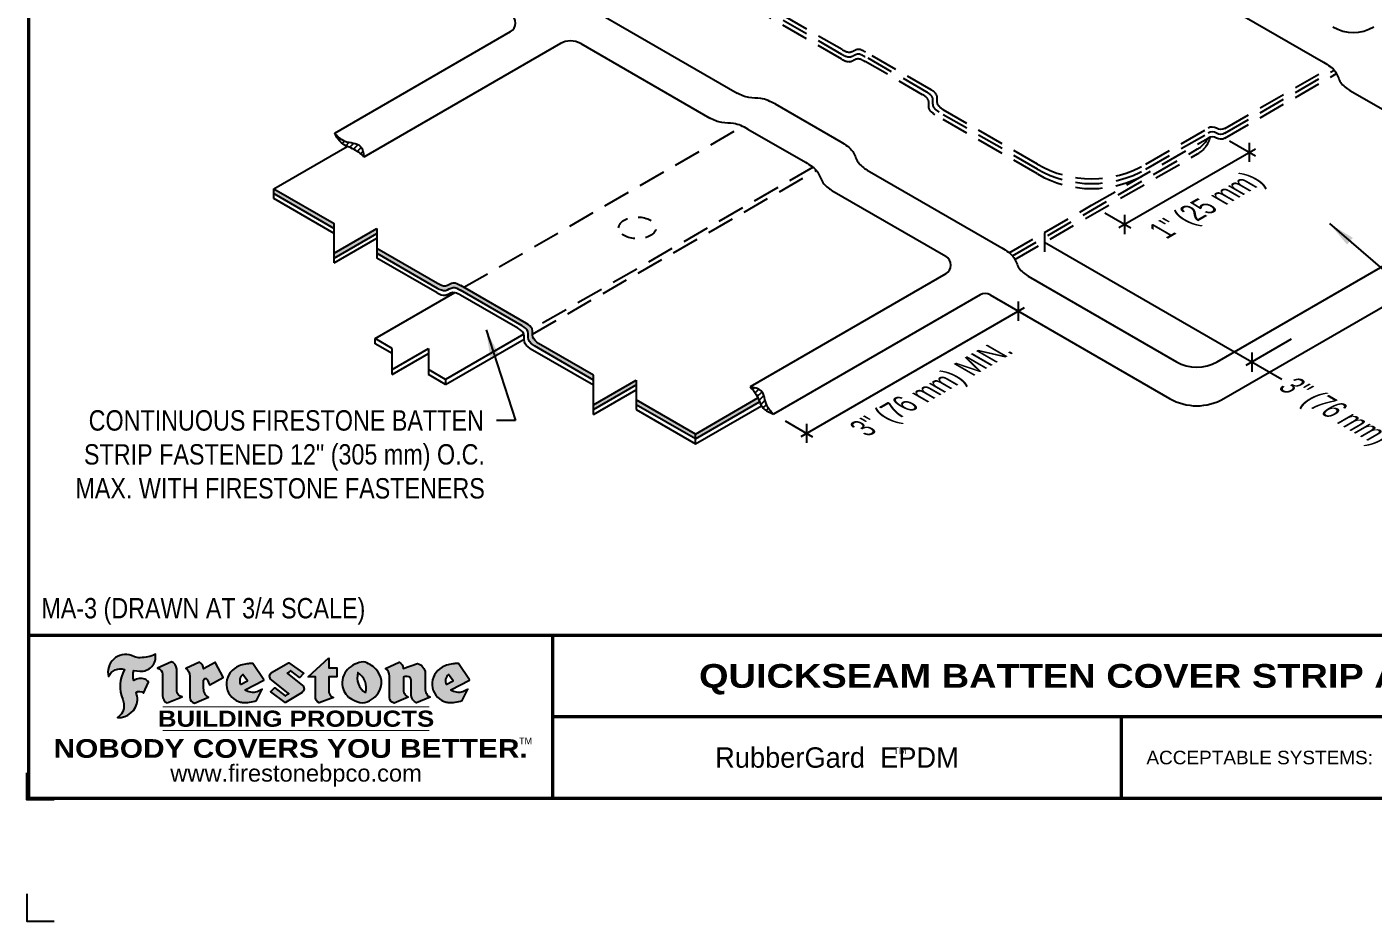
# Model space of a CAD drawing. Header units: inches. Extents: x 277.4 to 297.5, y -229 to -212.2.
# Drawn here: x 277.45 to 289.84, y -228.96 to -220.73 of the extents above; entities that cross this region are included whole.
import ezdxf
from ezdxf.enums import TextEntityAlignment as Align

# ---------------------------------------------------------------- set-up
doc = ezdxf.new("R2010")
doc.units = ezdxf.units.IN
doc.header["$MEASUREMENT"] = 0
doc.linetypes.add('HIDDEN', pattern=[0.375, 0.25, -0.125])
doc.linetypes.add('HIDDEN2', pattern=[0.1875, 0.125, -0.0625])
doc.layers.get('0').update_dxf_attribs({"linetype": 'CONTINUOUS'})
doc.layers.get('DEFPOINTS').update_dxf_attribs({"linetype": 'CONTINUOUS'})
for name, color, linetype in [('FSBP-ACCESSORY-FIRESTONE', 7, 'CONTINUOUS'), ('FSBP-ANNO-NOTE', 7, 'CONTINUOUS'), ('FSBP-MEMBRANE', 7, 'CONTINUOUS'), ('FSBP-SEALANTS', 1, 'CONTINUOUS'), ('FSBP-TTLB', 7, 'CONTINUOUS'), ('FSBP-TTLB-BORDER', 7, 'CONTINUOUS'), ('FSBP-TTLB-TEXT', 7, 'CONTINUOUS')]:
    doc.layers.add(name, color=color, linetype=linetype)
doc.styles.add('FSBP_ARIAL', font='arial.ttf')
doc.styles.add('FSBP_ARIAL_BOLD', font='')
doc.styles.add('FSBP_ARIAL_NAR', font='ARIALN.TTF')
doc.styles.add('FSBP_BANKGOTHIC', font='bgothm.ttf')
doc.styles.get('FSBP_ARIAL_BOLD').set_extended_font_data('Arial Black')
doc.dimstyles.new('FSBP-LEADER', dxfattribs={"dimtxt": 0.1875, "dimasz": 0.25, "dimexe": 0.0625, "dimexo": 0.125, "dimgap": 0.125, "dimtad": 0, "dimtih": 1, "dimtoh": 1, "dimdec": 4, "dimzin": 0, "dimdsep": 46, "dimlunit": 4, "dimtxsty": 'FSBP_ARIAL_NAR', "dimcen": 0.09375, "dimclrd": 256, "dimclre": 256, "dimclrt": 256, "dimadec": 0, "dimazin": 0, "dimtfac": 1, "dimtdec": 4, "dimtofl": 0, "dimtmove": 0, "dimatfit": 3, "dimfxl": 1, "dimtolj": 1, "dimtzin": 0, "dimlwd": -1, "dimlwe": -1, "dimarcsym": 0})
pattern_1 = [(45, (157.859872659642, 33.24865042430918), (-0.02651650429449553, 0.02651650429449553), [])]

# ---------------------------------------------------------------- blocks, each defined once
blk = doc.blocks.new('TTLB-EPDM_1')
at = {"layer": 'FSBP-TTLB-TEXT'}
h = blk.add_hatch(color=1, dxfattribs=at)
edge = h.paths.add_edge_path()
edge.add_arc((1.037309769669573, -0.1982514792917306), 0.1319107607348553, 264.0410451462098, 370.3106169565175)
edge.add_arc((1.027551646585694, 0.1214293576525799), 0.3273056962876235, 270.05058356628535, 295.23459397187514, ccw=False)
edge.add_arc((1.022801957313345, -0.06680179986895154), 0.1391656561713503, 249.3281275763668, 272.0749124149863, ccw=False)
edge.add_line((0.9736743133014443, -0.1970076156048179), (0.9474927838574558, -0.1852745150568325))
edge.add_arc((0.8939498971398288, -0.3394262635682071), 0.1631857907024099, 70.84590087378872, 194.3325259843273)
edge.add_arc((0.8444260109029493, -0.4259936440910768), 0.1179914261095279, 70.96950098067128, 156.9641407594482, ccw=False)
edge.add_arc((1.153141409296894, -0.4684497516079468), 0.3110405457095052, 150.3231137483159, 203.2084295854517)
edge.add_arc((0.7562495500622943, -0.6412608153899899), 0.1218587156617311, 0.8849157075190988, 24.34668939894999, ccw=False)
edge.add_arc((0.7493781665697374, -0.6475258110744375), 0.1289731377238325, -58.36655102076742, 3.6216782311386737, ccw=False)
edge.add_arc((0.8256699029544474, -0.5792158350996106), 0.1783301886510354, 267.2205474105585, 354.1381621173521)
edge.add_arc((0.7903121048625305, -0.6011409294291745), 0.212787892960859, 0.9996158580669322, 21.00503380861244)
edge.add_arc((1.01880712263941, -0.5666691048185161), 0.05136395668415847, 40.82117713173261, 125.52727787225791, ccw=False)
edge.add_line((1.057676976260041, -0.5330924682126437), (1.102776947655911, -0.4308018311949837))
edge.add_arc((1.040858222524664, -0.4699705673995949), 0.07326744446031509, 32.31675181867256, 66.31481236598174)
edge.add_arc((1.032262518825329, -0.5063316993097662), 0.1102246948011782, 69.8179132332389, 125.254734720681)
edge.add_arc((1.127708877207287, -0.368959353531244), 0.1659710644737306, 164.1569669952081, 196.5811013160487, ccw=False)
edge.add_line((0.9680425188342383, -0.3236487780942383), (1.023615334387159, -0.3294494641845773))
h = blk.add_hatch(color=1, dxfattribs=at)
edge = h.paths.add_edge_path()
edge.add_line((1.275239419159561, -0.6223407783464694), (1.415345367376062, -0.5660418822574371))
edge.add_arc((1.421019305783958, -0.5090099247487757), 0.05731350411836949, 181.9717871001989, 264.31851000495806, ccw=False)
edge.add_line((1.363739737527226, -0.5109819325197265), (1.363412352251203, -0.3102363679013962))
edge.add_arc((1.294263659668751, -0.3103491388303989), 0.06914878453844908, 0.0934405599591014, 72.42834396969012)
edge.add_line((1.315139561173908, -0.2444268274366692), (1.186839444240604, -0.3024209471341379))
edge.add_arc((1.175246268095289, -0.3585110609420917), 0.05727567197445628, -0.017399788185912257, 78.322067691347, ccw=False)
edge.add_line((1.232521937428658, -0.3585284546236807), (1.232574268422297, -0.555126496687123))
edge.add_arc((1.305699496415486, -0.5558575689677219), 0.07312888236350451, 179.4272023230205, 245.3845503102953)
h = blk.add_hatch(color=1, dxfattribs=at)
edge = h.paths.add_edge_path()
edge.add_line((2.763460561272041, -0.2072496393923444), (2.763460561272041, -0.2969520779963801))
edge.add_arc((2.765767478062699, -0.2969520779963943), 0.00230691679065842, 179.9999999996471, 269.9999999996471)
edge.add_line((2.765767478062685, -0.2992589947870528), (2.835417693520355, -0.2992589947870528))
edge.add_arc((2.835417693520355, -0.3015659115777538), 0.002306916790701052, 0, 90, ccw=False)
edge.add_line((2.837724610311056, -0.3015659115777538), (2.837724610311056, -0.3790761307453892))
edge.add_arc((2.83541769352037, -0.3790761307453749), 0.002306916790686842, 269.99999999964706, 359.99999999964706, ccw=False)
edge.add_line((2.835417693520355, -0.3813830475360618), (2.765767478062685, -0.3813830475360618))
edge.add_arc((2.765767478062699, -0.3836899643267202), 0.00230691679065842, 90.00000000035294, 180.0000000003529)
edge.add_line((2.763460561272041, -0.3836899643267344), (2.763460561272041, -0.5033995910642801))
edge.add_arc((2.836735953378943, -0.5071368822038516), 0.07337063740681413, 177.0802527808789, 245.3249543133826)
edge.add_line((2.806105814540615, -0.5738080530967267), (2.674529557384915, -0.6226036013049594))
edge.add_arc((2.708610405062069, -0.564298408791804), 0.06753517344606039, 177.0345319916277, 239.6926428024901, ccw=False)
edge.add_line((2.641165668230087, -0.560804539009709), (2.641165668230087, -0.3836899643267344))
edge.add_arc((2.638858751439429, -0.3836899643267202), 0.00230691679065842, 359.9999999996471, 449.999999999647)
edge.add_line((2.638858751439443, -0.3813830475360618), (2.572857950769389, -0.3813830475360618))
edge.add_line((2.572857950769389, -0.3813830475360618), (2.763460561272041, -0.2072496393923444))
h = blk.add_hatch(color=1, dxfattribs=at)
edge = h.paths.add_edge_path(flags=16)
edge.add_arc((2.940363509127394, -0.4847985213681437), 0.1684614578629418, 344.5558804047865, 417.0140046669545)
edge.add_arc((3.194458079644619, -0.3883534532477785), 0.1684614578629414, 164.5558804047864, 237.0140046669546)
edge = h.paths.add_edge_path()
edge.add_arc((3.069375116502199, -0.4399344555144872), 0.1828726885096673, 136.0914512150047, 191.213418978326)
edge.add_arc((3.064939550433406, -0.4318234379590333), 0.1803148804748503, 194.0167254156723, 240.6663730831859)
edge.add_arc((3.098047041778981, -0.3845058757092554), 0.2378525180183701, 239.2975390661776, 264.2889872773176)
edge.add_arc((3.04884478212623, -0.4190232383793012), 0.203760689247156, 277.1986764832036, 326.503572961274)
edge.add_arc((3.077739326803546, -0.4341046616465112), 0.171374865791709, 325.3768876809902, 406.3828327799087)
edge.add_arc((3.011839488065919, -0.4896144380417797), 0.2571945645850002, 44.28462553519766, 73.82901434867304)
edge.add_arc((3.117152499586992, -0.4983433120546693), 0.2579560664039132, 97.50292863483666, 134.1039137579027)
h = blk.add_hatch(color=1, dxfattribs=at)
edge = h.paths.add_edge_path()
edge.add_line((1.792026821926584, -0.3839679064720229), (1.722158956877934, -0.2518542302253621))
edge.add_arc((1.720119655279638, -0.2529327078887852), 0.002306916790721817, 27.87197133405656, 117.3766794470751)
edge.add_line((1.719058846382097, -0.250884159729182), (1.610638460368705, -0.3070279753467702))
edge.add_arc((1.547088841662962, -0.3061026658494403), 0.06355635479880145, 359.165808011073, 425.8793658831422)
edge.add_line((1.573061729235633, -0.2480956029480268), (1.446879247402876, -0.3051325108639702))
edge.add_arc((1.407812067100189, -0.370357133046621), 0.07602957263902092, -3.441403975725109, 59.07992244284969, ccw=False)
edge.add_line((1.483704536400296, -0.3749210150788969), (1.483704536400296, -0.5723838140635706))
edge.add_arc((1.54053746518044, -0.568254406115083), 0.05698275005415228, 184.1557352478595, 255.3066498366543)
edge.add_line((1.526084036778343, -0.6233736605654059), (1.657291340682093, -0.570650514527486))
edge.add_arc((1.688298576827198, -0.5021390388423987), 0.0752015358480571, 207.5160880841914, 245.649226723163, ccw=False)
edge.add_arc((1.721050197024907, -0.4914488168456328), 0.1093332836229113, 179.4823365255141, 204.5537900001094, ccw=False)
edge.add_line((1.611721375809452, -0.4904610114968335), (1.611721375809452, -0.4126404716788983))
edge.add_arc((1.628589765097195, -0.414159299036043), 0.01693662875851176, 28.356188110622725, 174.8549701683585, ccw=False)
edge.add_arc((1.627340435522395, -0.4197189881350504), 0.02111886817708033, 22.216893572439517, 40.10213956426492, ccw=False)
edge.add_line((1.646891420738257, -0.4117336534413738), (1.666638796144639, -0.4549750258192233))
edge.add_arc((1.668737246926742, -0.4540167099035481), 0.002306916790685496, 204.545128184284, 299.6323508190091)
edge.add_line((1.669877862091766, -0.4560219186518992), (1.791128135493295, -0.3870515928837648))
edge.add_line((1.791128135493295, -0.3870515928837648), (1.792026821926584, -0.3839679064720229))
h = blk.add_hatch(color=1, dxfattribs=at)
h.paths.add_polyline_path([(2.063388732080512, -0.2583237030618903, 0.02524281661523788), (2.025024361750752, -0.2610532129309178, 0.1213611957758757), (1.901773912052249, -0.3008158885520373, 0.6151668103976068), (1.93274136141747, -0.6099060679591872, 0.05306812109568645), (1.967936229862175, -0.617865745600497, 0.1150932231766138), (2.099126721549737, -0.5994933789882708), (2.151195569562105, -0.4944891916583316, -0.08755405562188731), (2.104230609512001, -0.5187113292177372, -0.265591761123442), (1.992692314386659, -0.5010701623316862), (2.165347897647223, -0.4141184325909109, 0.4518949533370738), (2.166222728871162, -0.4107679608846269)])
h.paths.add_polyline_path([(2.014217313945437, -0.4188965037300676), (1.951113654018855, -0.4515330109460507, -0.3720533890450154), (1.973177450672722, -0.3607130665457561)], flags=16)
h = blk.add_hatch(color=1, dxfattribs=at)
edge = h.paths.add_edge_path()
edge.add_arc((2.260407392426802, -0.3775796671688782), 0.04152450223225729, 123.20805433950699, 232.2027298779723, ccw=False)
edge.add_line((2.237665217914071, -0.3428366421988329), (2.393535971665983, -0.2540943745380986))
edge.add_arc((2.394677353533142, -0.2560991469722482), 0.002306916790741334, 55.64644466176611, 119.65426054492559, ccw=False)
edge.add_line((2.395979141996861, -0.2541946229174954), (2.531809646140459, -0.3470380726374032))
edge.add_arc((2.530468902927946, -0.3489153772789875), 0.002306916790700397, -42.731101238422525, 54.4661353739603, ccw=False)
edge.add_line((2.532163440279987, -0.3504807552658491), (2.498457913851155, -0.3869673252714421))
edge.add_arc((2.496763376499139, -0.3854019472845934), 0.002306916790672934, 233.7527076894875, 317.26889876138785, ccw=False)
edge.add_line((2.495399362263356, -0.38726241234572), (2.413849913492982, -0.3274738082119626))
edge.add_arc((2.412485899257181, -0.3293342732731342), 0.002306916790720064, 53.75270768979358, 124.4135619297835)
edge.add_line((2.41118211687575, -0.3274311136421062), (2.382933981293377, -0.346782838468144))
edge.add_arc((2.38423776367478, -0.3486859980991606), 0.002306916790694898, 124.4135619293799, 231.8459020253626)
edge.add_line((2.382812599816248, -0.3505000469010184), (2.519899969301207, -0.4581994452042721))
edge.add_arc((2.494247019847682, -0.4908523236374461), 0.04152450223225742, -55.21225898295222, 51.84590202520428, ccw=False)
edge.add_line((2.517938320565804, -0.5249552055672808), (2.364434947484597, -0.6179520922513717))
edge.add_arc((2.36323960192349, -0.6159790200102006), 0.002306916790726996, 233.2955624372927, 301.20872157023314, ccw=False)
edge.add_line((2.361860787187538, -0.6178285429225383), (2.231266621301074, -0.5204709167214361))
edge.add_arc((2.232647938930649, -0.5186232623475259), 0.002306916790697672, 135.5134179846393, 233.21798691998708, ccw=False)
edge.add_line((2.231002150870836, -0.5170067083764565), (2.262839375599356, -0.4845937328397696))
edge.add_arc((2.264485163659225, -0.4862102868108537), 0.002306916790748497, 53.0352839999411, 135.513417985369, ccw=False)
edge.add_line((2.265872365996302, -0.4843670465239001), (2.361834678328762, -0.5565872257804898))
edge.add_arc((2.363221880665761, -0.5547439854936304), 0.002306916790627066, 233.0352840000685, 302.2362632414394)
edge.add_line((2.36445241715569, -0.5566953042850713), (2.39428499383348, -0.5378823484768844))
edge.add_arc((2.393054457343549, -0.5359310296853765), 0.002306916790685166, 302.2362632406177, 412.2027298768422)
edge.add_line((2.394468296066179, -0.5341081404551886), (2.234958295420142, -0.4103916733127022))
h = blk.add_hatch(color=1, dxfattribs=at)
edge = h.paths.add_edge_path()
edge.add_line((3.322690228557462, -0.5721896537377091), (3.322690228557462, -0.3749210150788969))
edge.add_arc((3.246797759257384, -0.3703571330465745), 0.076029572638996, 356.5585960242387, 419.0799224428129)
edge.add_line((3.285864939560099, -0.3051325108639702), (3.412047421392799, -0.2480956029480268))
edge.add_arc((3.386074533820159, -0.3061026658494941), 0.06355635479883807, 0.3962622833877276, 65.87936588318718, ccw=False)
edge.add_line((3.449629368605429, -0.3056631084210863), (3.580526418688805, -0.2593848434574539))
edge.add_arc((3.555744121700958, -0.3530904070730321), 0.09692726601172152, 2.366977007666776, 75.18615851992018, ccw=False)
edge.add_line((3.652588689330287, -0.3490873311063041), (3.652588689330287, -0.4883770011386872))
edge.add_arc((3.761877549389556, -0.4914934052703811), 0.1093332836229047, 178.3666365323574, 204.5537900000422)
edge.add_arc((3.729125929191727, -0.5021836272670953), 0.07520153584796169, 207.5160880841711, 245.2240541443093)
edge.add_line((3.697611150971852, -0.5704631245385627), (3.572585913552643, -0.6207021253773775))
edge.add_arc((3.59534718600759, -0.5526356419907701), 0.07177131519198746, 180.3328587115751, 251.51018566665869, ccw=False)
edge.add_line((3.523577081955409, -0.5530525936986663), (3.523577081955409, -0.4153032515383615))
edge.add_arc((3.486319529276879, -0.4148773504126441), 0.0372599868942854, 359.3450650296066, 449.0500281941028)
edge.add_arc((3.482769874121713, -0.4419622099033496), 0.06447454900600783, 86.29402372314017, 119.8211331593848)
edge.add_line((3.450707067966732, -0.3860252459975726), (3.450707067966732, -0.4904610114968335))
edge.add_arc((3.560035889182251, -0.491448816845647), 0.1093332836229751, 179.4823365255069, 204.5537900001023)
edge.add_arc((3.527284268984408, -0.5021390388424952), 0.07520153584796385, 207.5160880841699, 245.6492267231416)
edge.add_line((3.496277032839316, -0.570650514527486), (3.365069728935509, -0.6233736605654059))
edge.add_arc((3.37950248606194, -0.5682868177318081), 0.05694615642555727, 183.9298782390169, 255.318496325343, ccw=False)
h = blk.add_hatch(color=1, dxfattribs=at)
h.paths.add_polyline_path([(3.957695472291277, -0.2583237030618903, 0.02524281661523822), (3.919331101961575, -0.2610532129309178, 0.1085638477195505), (3.807890832595604, -0.2939221658134414, 0.6425897848490651), (3.827048101628293, -0.6099060679591872, 0.05306812109569052), (3.862242970072884, -0.617865745600497, 0.1150932231766133), (3.993433461760503, -0.5994933789882708), (4.045502309772871, -0.4944891916583316, -0.08755405562189084), (3.998537349722767, -0.5187113292177372, -0.2655917611234366), (3.886999054597368, -0.5010701623316862), (4.059654637857989, -0.4141184325909109, 0.4518949533370731), (4.060529469081928, -0.4107679608846269)])
h.paths.add_polyline_path([(3.90852405415626, -0.4188965037300676), (3.845420394229677, -0.4515330109460507, -0.3720533890450147), (3.867484190883488, -0.3607130665457561)], flags=16)
at = {"layer": 'DEFPOINTS', "color": 1}
blk.add_lwpolyline([(0.234375, -1.515625), (-0.015625, -1.515625), (-0.015625, -1.265625)], dxfattribs=at)
at = {"layer": 'DEFPOINTS', "linetype": 'Continuous', "ltscale": 1.75}
blk.add_lwpolyline([(-0.015625, -2.380833333333342), (-0.015625, -2.630833333333342), (0.234375, -2.630833333333342)], dxfattribs=at)
at = {"layer": 'FSBP-TTLB', "const_width": 0.03125}
for points in [[(0, 0), (0, -1.5), (20, -1.5), (20, 0), (0, 0)], [(4.825208527206769, 0), (4.825208527206769, -0.75)], [(4.825208527206769, -0.75), (15.84028770518938, -0.75)], [(4.825208527206769, -0.75), (4.825208527206769, -1.5)]]:
    blk.add_lwpolyline(points, dxfattribs=at)
at = {"layer": 'FSBP-TTLB-BORDER', "const_width": 0.03125}
blk.add_lwpolyline([(20, 0), (20, 13), (0, 13), (0, 0)], dxfattribs=at)
at = {"layer": 'FSBP-TTLB-TEXT', "color": 1}
blk.add_line((0.7358432058323388, -0.379822754145593), (0.7358432058323388, -0.379822754145593), dxfattribs=at)
for points in [[(1.023615323725323, -0.3294494630716969, 0.5000510906601082), (1.167090420776901, -0.1746414942047778, -0.1103304102359608), (1.027840608309816, -0.2058762110801382, -0.09957876667165425), (0.9736743133014443, -0.1970076156048179), (0.9474927838574558, -0.1852745150568325, 0.5978159689075124), (0.7358432058323388, -0.379822754145593, -0.3938834584182213), (0.8828996422548698, -0.3144510229727047, 0.2349406564350952), (0.86727108227484, -0.5910237178633082, -0.1027304183841549), (0.8780937320133262, -0.6393788197974146, -0.2772692352614086), (0.8170223912655956, -0.7573362346216896, 0.3985429150902959), (1.003067614090241, -0.5974286950643517, 0.0875124847930418), (0.9889600163401155, -0.5248671157293501, -0.3874031597924062), (1.057676976260041, -0.5330924682126437), (1.102776947655911, -0.4308018311949837, 0.1494423498871741), (1.07029056398062, -0.4028746979725923, 0.2467195073738216), (0.9686394281704906, -0.4163228904100862, -0.1424285161541127), (0.9680425188342383, -0.3236487780942383), (1.023615334387159, -0.3294494641845773)], [(2.763460561272041, -0.2072496393923444), (2.763460561272041, -0.2969520779963801, 0.4142135623730958), (2.765767478062685, -0.2992589947870528), (2.835417693520355, -0.2992589947870528, -0.414213562373095), (2.837724610311056, -0.3015659115777538), (2.837724610311056, -0.3790761307453892, -0.4142135623730938), (2.835417693520355, -0.3813830475360618), (2.765767478062685, -0.3813830475360618, 0.4142135623730958), (2.763460561272041, -0.3836899643267344), (2.763460561272041, -0.5033995910642801, 0.3068985753588853), (2.806105814540615, -0.5738080530967267), (2.674529557384915, -0.6226036013049594, -0.2804194150632976), (2.641165668230087, -0.560804539009709), (2.641165668230087, -0.3836899643267344, 0.414213562373095), (2.638858751439443, -0.3813830475360618), (2.572857950769389, -0.3813830475360618), (2.763460561272041, -0.2072496393923444)], [(2.166222728871162, -0.4107679608846269), (2.063388732080512, -0.2583237030618903, 0.02524281661523788), (2.025024361750752, -0.2610532129309178, 0.1085638477195265), (1.913584092384895, -0.2939221658134414, 0.6425897848491228), (1.93274136141747, -0.6099060679591872, 0.05306812109568648), (1.967936229862175, -0.617865745600497, 0.1150932231766137), (2.099126721549737, -0.5994933789882708), (2.151195569562105, -0.4944891916583316, -0.0875540556218873), (2.104230609512001, -0.5187113292177372, -0.2655917611234418), (1.992692314386659, -0.5010701623316862), (2.165347897647223, -0.4141184325909109)], [(4.060529469081928, -0.4107679608846269), (3.957695472291277, -0.2583237030618903, 0.02524281661523788), (3.919331101961575, -0.2610532129309178, 0.1085638477195265), (3.807890832595604, -0.2939221658134414, 0.6425897848491228), (3.827048101628293, -0.6099060679591872, 0.05306812109568648), (3.862242970072884, -0.617865745600497, 0.1150932231766137), (3.993433461760503, -0.5994933789882708), (4.045502309772871, -0.4944891916583316, -0.0875540556218873), (3.998537349722767, -0.5187113292177372, -0.2655917611234418), (3.886999054597368, -0.5010701623316862), (4.059654637857989, -0.4141184325909109)], [(4.059654637857989, -0.4141184325909109, 0.4518949533370731), (4.060529469081928, -0.4107679608846269, 0.4518949533370731)]]:
    blk.add_lwpolyline(points, format="xyb", dxfattribs=at)
for points in [[(1.275239419159561, -0.6223407783464694), (1.415345367376062, -0.5660418822574371, -0.3756100036733062), (1.363739737527226, -0.5109819325197265), (1.363412352251203, -0.3102363679013962, 0.3265360292958048), (1.315139561173908, -0.2444268274366692), (1.186839444240604, -0.3024209471341379, -0.3557863980845349), (1.232521937428658, -0.3585284546236807), (1.232574268422297, -0.555126496687123, 0.2960110723418457)], [(2.937624918725987, -0.3131105398334029, 0.2452625673097023), (2.889993533867141, -0.4754966266250307, 0.2064059665179019), (2.976604338974084, -0.5890186876871866, 0.1094800500670344), (3.074378098474654, -0.6211778035979165, 0.2185147641853038), (3.218764944843201, -0.5314757029352819, 0.3689489483072479), (3.195959963110113, -0.3100352223135445, 0.1296305888694145), (3.0834694040758, -0.242595816912754, 0.1610736375384317)], [(1.792026821926584, -0.3839679064720229), (1.722158956877934, -0.2518542302253621, 0.4116839150163434), (1.719058846382097, -0.250884159729182), (1.610638460368705, -0.3070279753467702, 0.2996033003794034), (1.573061729235633, -0.2480956029480268), (1.446879247402876, -0.3051325108639702, -0.2797757560995365), (1.483704536400296, -0.3749210150788969), (1.483704536400296, -0.5723838140635706, 0.320828638474519), (1.526084036778343, -0.6233736605654059), (1.657291340682093, -0.570650514527486, -0.1679398621276611), (1.621603752698661, -0.5368819723450571, -0.1098333365370753), (1.611721375809452, -0.4904610114968335), (1.611721375809452, -0.4126404716788983, -0.743334502655012), (1.64349420176768, -0.4061152228778298, -0.07819791644735608), (1.646891420738257, -0.4117336534413738), (1.666638796144639, -0.4549750258192233, 0.4404648714563479), (1.669877862091766, -0.4560219186518992), (1.791128135493295, -0.3870515928837648)], [(1.951113654018855, -0.4515330109460507), (2.014217313945437, -0.4188965037300676), (1.973177450672722, -0.3607130665457561, 0.3720533890450154)], [(2.234958295420142, -0.4103916733127022, -0.5150044486718882), (2.237665217914071, -0.3428366421988329), (2.393535971665983, -0.2540943745380986, -0.2867822934100265), (2.395979141996861, -0.2541946229174954), (2.531809646140459, -0.3470380726374032, -0.4515027974650387), (2.532163440279987, -0.3504807552658491), (2.498457913851155, -0.3869673252714421, -0.3814439164929681), (2.495399362263356, -0.38726241234572), (2.413849913492982, -0.3274738082119626, 0.3184718635035665), (2.41118211687575, -0.3274311136421062), (2.382933981293377, -0.346782838468144, 0.5064094529656681), (2.382812599816248, -0.3505000469010184), (2.519899969301207, -0.4581994452042721, -0.5043597839115849), (2.517938320565804, -0.5249552055672808), (2.364434947484597, -0.6179520922513717, -0.3053163970316367), (2.361860787187538, -0.6178285429225383), (2.231266621301074, -0.5204709167214361, -0.4541703869768119), (2.231002150870836, -0.5170067083764565), (2.262839375599356, -0.4845937328397696, -0.3762644290664977), (2.265872365996302, -0.4843670465239001), (2.361834678328762, -0.5565872257804898, 0.3114700032088108), (2.36445241715569, -0.5566953042850713), (2.39428499383348, -0.5378823484768844, 0.520381097387146), (2.394468296066179, -0.5341081404551886)], [(3.10274193015772, -0.5296595419651595, 0.3271311138286319), (3.032079658614293, -0.3434924326507627, 0.3271311138286322)], [(3.322690228557462, -0.5721896537377091), (3.322690228557462, -0.3749210150788969, 0.2797757560995341), (3.285864939560099, -0.3051325108639702), (3.412047421392799, -0.2480956029480268, -0.2937618496109166), (3.449629368605429, -0.3056631084210863), (3.580526418688805, -0.2593848434574539, -0.3288760160581939), (3.652588689330287, -0.3490873311063041), (3.652588689330287, -0.4883770011386872, 0.114762897203527), (3.662431105063263, -0.536926560769686, 0.166032965990522), (3.697611150971852, -0.5704631245385627), (3.572585913552643, -0.6207021253773775, -0.3209557512194564), (3.523577081955409, -0.5530525936986663), (3.523577081955409, -0.4153032515383615, 0.4127061514896111), (3.48693727661589, -0.3776224848030694, 0.1473421876160361), (3.450707067966732, -0.3860252459975726), (3.450707067966732, -0.4904610114968335, 0.1098333365370753), (3.460589444855941, -0.5368819723450855, 0.1679398621276611), (3.496277032839316, -0.570650514527486), (3.365069728935509, -0.6233736605654059, -0.3219729545308964), (3.322690228557462, -0.5721896537377091, 29.1476284739)], [(3.845420394229677, -0.4515330109460507), (3.90852405415626, -0.4188965037300676), (3.867484190883488, -0.3607130665457561, 0.3720533890450154)]]:
    blk.add_lwpolyline(points, format="xyb", close=True, dxfattribs=at)
at = {"layer": 'FSBP-TTLB-TEXT'}
for points, const_width in [([(1.233926579809207, -0.6584455781731435), (3.691229482685259, -0.6584455781731577)], 0.0078125), ([(10.06152282927678, -0.75), (10.06152282927678, -1.5)], 0.03125), ([(1.233926579809207, -0.8761560960495984), (3.691229482685259, -0.8761560960495842)], 0.0078125)]:
    blk.add_lwpolyline(points, dxfattribs=dict(at, const_width=const_width))
at = {"layer": 'FSBP-TTLB-TEXT', "color": 1}
for centre, start, end in [((1.789987520328282, -0.3850463841354355), 299.6323508193319, 27.87197133380463), ((2.164310260790558, -0.412058050385383), 296.7304547840455, 34.00233684987403)]:
    blk.add_arc(centre, 0.00230691679068068, start, end, dxfattribs=at)
at = {"layer": 'FSBP-TTLB-TEXT', "lineweight": 18, "style": 'FSBP_ARIAL_BOLD'}
blk.add_text('BUILDING PRODUCTS', height=0.1484375, dxfattribs=at).set_placement((2.462578031247233, -0.7673008371113639), align=Align.MIDDLE_CENTER)
at = {"layer": 'FSBP-TTLB-TEXT', "color": 1}
for s, height, style, p in [('NOBODY COVERS YOU BETTER.', 0.171875, 'FSBP_ARIAL_BOLD', (2.412604263603384, -1.041650450587369)), ('TM', 0.0625, 'FSBP_BANKGOTHIC', (4.576671173373001, -0.9725745042934193))]:
    blk.add_text(s, height=height, dxfattribs=dict(at, style=style)).set_placement(p, align=Align.MIDDLE_CENTER)
at = {"layer": 'FSBP-TTLB-TEXT'}
for s, height, style, p in [('RubberGard  EPDM', 0.1875, 'FSBP_BANKGOTHIC', (7.443365678241776, -1.125)), ('TM', 0.0625, 'FSBP_BANKGOTHIC', (8.023397742165457, -1.062518816683806)), ('www.firestonebpco.com', 0.15625, 'FSBP_ARIAL', (2.462578031247233, -1.268657306740124))]:
    blk.add_text(s, height=height, dxfattribs=dict(at, style=style)).set_placement(p, align=Align.MIDDLE_CENTER)
at = {"layer": 'FSBP-TTLB-TEXT', "style": 'FSBP_ARIAL'}
blk.add_text('ACCEPTABLE SYSTEMS:', height=0.125, dxfattribs=at).set_placement((10.29281281591562, -1.125), align=Align.MIDDLE_LEFT)
at = {"layer": 'FSBP-TTLB-TEXT'}
for tag, height, style, p in [('MAXIMUM_WARRANTY', 0.1875, 'FSBP_ARIAL_BOLD', (18.03987100774941, 0.2240244307510579)), ('ACCPT_SYSTEMS', 0.21875, 'FSBP_ARIAL', (12.49438170418193, -1.125))]:
    blk.add_attdef(tag, text='', height=height, dxfattribs=dict(at, style=style)).set_placement(p, align=Align.MIDDLE_LEFT)
for tag, height, style, p in [('DETAIL_DESCP_LINE_1', 0.21875, 'FSBP_ARIAL_BOLD', (10.33118450231211, -0.3736318192489421)), ('ISSUE_REV_DATE', 0.21875, 'FSBP_ARIAL', (16.84069633627263, -0.7282559425942452)), ('DETAIL_NUMBER', 0.4375, 'FSBP_ARIAL', (18.91941590748775, -0.8931630692489421))]:
    blk.add_attdef(tag, text='', height=height, dxfattribs=dict(at, style=style)).set_placement(p, align=Align.MIDDLE_CENTER)

msp = doc.modelspace()

# ---------------------------------------------------------------- hatches: boundary and pattern name
at = {"layer": 'FSBP-MEMBRANE'}
h = msp.add_hatch(color=256, dxfattribs=at)
h.paths.add_polyline_path([(279.7201738070999, -222.2204219785187), (279.7201738070999, -222.2654219785187), (280.2757367435937, -222.5861763894552), (280.2757367435937, -222.5411763894552)])
h.paths.add_polyline_path([(280.669594404151, -222.6311763894551), (280.669594404151, -222.5861763894552), (280.2757367435936, -222.8135702158004), (280.2757367435936, -222.8585702158005)])
edge = h.paths.add_edge_path()
edge.add_line((280.6695944041511, -222.7685702158004), (280.6695944041511, -222.8135702158005))
edge.add_line((280.669594404151, -222.8135702158005), (281.225157340584, -223.1343246267021))
edge.add_spline(control_points=[(281.2251573405891, -223.1343246267045), (281.2506296176011, -223.1477564984717), (281.3002460500691, -223.173919905777), (281.3702307322187, -223.1129739763763), (281.4167765501383, -223.1412301459379), (281.439785687081, -223.1551981049078)], knot_values=[0, 0, 0, 0, 0.1054808304216031, 0.2054619026329255, 0.3032020293929157, 0.3032020293929157, 0.3032020293929157, 0.3032020293929157], degree=3, periodic=0)
edge.add_line((281.4397856870802, -223.1551981049075), (282.0077577733038, -223.4831169417806))
edge.add_spline(control_points=[(282.0077577733055, -223.4831169417816), (282.0303238927042, -223.4977898595527), (282.0759735182117, -223.5274721097222), (282.0514169591592, -223.6169664528596), (282.0965128931147, -223.6503231762202), (282.1196644190243, -223.6674479805519)], knot_values=[0, 0, 0, 0, 0.09774012675999783, 0.1977211989712891, 0.30320202939286, 0.30320202939286, 0.30320202939286, 0.30320202939286], degree=3, periodic=0)
edge.add_line((282.1196644190244, -223.6674479805519), (282.664325027016, -223.9819079291929))
edge.add_line((282.664325027016, -223.9819079291929), (282.664325027016, -223.9369079291928))
edge.add_line((282.664325027016, -223.9369079291928), (282.1586355621944, -223.6449479805519))
edge.add_spline(control_points=[(282.1586355621946, -223.6449479805518), (282.1354840362849, -223.6278231762201), (282.1045072405676, -223.6049101480442), (282.1026604018875, -223.5691213310304), (282.1026749503248, -223.5598843021834)], knot_values=[0, 0, 0, 0, 0.1054808304215709, 0.1411335973624271, 0.1411335973624271, 0.1411335973624271, 0.1411335973624271], degree=3, periodic=0)
edge.add_spline(control_points=[(282.1026749503248, -223.5598843021834), (282.1026995189492, -223.5442853008419), (282.1040960958392, -223.5281268777966), (282.1002288531552, -223.5144215569924)], knot_values=[0.1411335973624271, 0.1411335973624271, 0.1411335973624271, 0.1411335973624271, 0.2013420874031622, 0.2013420874031622, 0.2013420874031622, 0.2013420874031622], degree=3, periodic=0)
edge.add_spline(control_points=[(282.1002288531552, -223.5144215569924), (282.0999642339081, -223.5134837591945), (282.0928123331103, -223.4905812511491), (282.0692950358745, -223.4752898595526), (282.0467289164757, -223.4606169417816)], knot_values=[0.2013420874031622, 0.2013420874031622, 0.2013420874031622, 0.2013420874031622, 0.2054619026328621, 0.30320202939286, 0.30320202939286, 0.30320202939286, 0.30320202939286], degree=3, periodic=0)
edge.add_line((282.046728916475, -223.4606169417808), (281.4415793117748, -223.1112336546072))
edge.add_spline(control_points=[(281.4415793117752, -223.1112336546078), (281.4185701748325, -223.0972656956379), (281.3720243569129, -223.0690095260763), (281.3020396747633, -223.129955455477), (281.2524232422954, -223.1037920481718), (281.2269509652833, -223.0903601764045)], knot_values=[0, 0, 0, 0, 0.09774012675999025, 0.1977211989712392, 0.3032020293928261, 0.3032020293928261, 0.3032020293928261, 0.3032020293928261], degree=3, periodic=0)
edge.add_line((281.22695096528, -223.0903601764025), (280.6695944041511, -222.7685702158004))
h.paths.add_polyline_path([(283.0581826875734, -224.0269079291928), (283.0581826875734, -223.9819079291928), (282.6643250270159, -224.2093017555381), (282.6643250270159, -224.254301755538)])
h.paths.add_polyline_path([(283.0581826875734, -224.1643017555381), (283.0581826875734, -224.2093017555381), (283.602843295565, -224.523761704179), (283.602843295565, -224.4787617041791)])
edge = h.paths.add_edge_path()
edge.add_spline(control_points=[(284.1933521602775, -224.1828312521784), (284.1881499055949, -224.1709359275713), (284.1832326767394, -224.1587149636891), (284.177959818694, -224.1467180247352)], knot_values=[0.1650860452375976, 0.1650860452375976, 0.1650860452375976, 0.1650860452375976, 0.2161091332436176, 0.2161091332436176, 0.2161091332436176, 0.2161091332436176], degree=3, periodic=0)
edge.add_line((284.1779598186939, -224.1467180247351), (283.602843295565, -224.478761704179))
edge.add_line((283.602843295565, -224.478761704179), (283.602843295565, -224.523761704179))
edge.add_line((283.602843295565, -224.523761704179), (284.1933521602775, -224.1828312521783))
at = {"layer": 'FSBP-SEALANTS'}
h = msp.add_hatch(dxfattribs=at)
h.set_pattern_fill('ANSI31', color=256, scale=0.3, style=0)
h.set_pattern_definition(pattern_1)
edge = h.paths.add_edge_path()
edge.add_spline(control_points=[(280.5508600866407, -221.9283250314136), (280.5448297764172, -221.8888077075505), (280.5304246688132, -221.79440936296), (280.3728899376013, -221.8013531155851), (280.3078614382591, -221.7384645452461), (280.2788256065381, -221.710384211792)], knot_values=[0, 0, 0, 0, 0.142474195494651, 0.3403400556205651, 0.4999614506903673, 0.4999614506903673, 0.4999614506903673, 0.4999614506903673], degree=3, periodic=0)
edge.add_spline(control_points=[(280.2788256065381, -221.710384211792), (280.301230267631, -221.7470004553797), (280.3320380877394, -221.797350096502), (280.3816587495409, -221.8238209670055), (280.3957675766598, -221.8303677338005)], knot_values=[0.2453555391731019, 0.2453555391731019, 0.2453555391731019, 0.2453555391731019, 0.4108496528684885, 0.4729203687678513, 0.4729203687678513, 0.4729203687678513, 0.4729203687678513], degree=3, periodic=0)
edge.add_spline(control_points=[(280.3957675766598, -221.8303677338005), (280.4219260615541, -221.8425057732612), (280.4819046454272, -221.8634485799244), (280.5269453856081, -221.9058249804514), (280.5508600866407, -221.9283250314136)], knot_values=[0, 0, 0, 0, 0.1150822722933637, 0.245355539173102, 0.245355539173102, 0.245355539173102, 0.245355539173102], degree=3, periodic=0)
h = msp.add_hatch(dxfattribs=at)
h.set_pattern_fill('ANSI31', color=256, scale=0.3, style=0)
h.set_pattern_definition(pattern_1)
edge = h.paths.add_edge_path()
edge.add_spline(control_points=[(284.3219436785375, -224.2960889044955), (284.298185964374, -224.2713141891736), (284.2408276537583, -224.2115005300365), (284.2380772392149, -224.0657029258014), (284.1459205165435, -224.0513990087723), (284.1067661016827, -224.0453217364337)], knot_values=[0, 0, 0, 0, 0.1363665713933816, 0.3292301652317192, 0.4717043607263702, 0.4717043607263702, 0.4717043607263702, 0.4717043607263702], degree=3, periodic=0)
edge.add_spline(control_points=[(284.1067661016827, -224.0453217364337), (284.1267681118546, -224.0669507096387), (284.1548955338138, -224.097366015433), (284.1730314276987, -224.1355048258584), (284.177959818694, -224.1467180247352)], knot_values=[0, 0, 0, 0, 0.1173962107465131, 0.1650860452375975, 0.1650860452375975, 0.1650860452375975, 0.1650860452375975], degree=3, periodic=0)
edge.add_spline(control_points=[(284.177959818694, -224.1467180247352), (284.1832326767394, -224.1587149636891), (284.1881499055949, -224.1709359275713), (284.1933521602775, -224.1828312521784)], knot_values=[0.1650860452375975, 0.1650860452375975, 0.1650860452375975, 0.1650860452375975, 0.2161091332436175, 0.2161091332436175, 0.2161091332436175, 0.2161091332436175], degree=3, periodic=0)
edge.add_spline(control_points=[(284.1933521602775, -224.1828312521784), (284.1986708876119, -224.1949928997711), (284.2042875464635, -224.2068141634614), (284.2108867930905, -224.2177076272036)], knot_values=[0.2161091332436175, 0.2161091332436175, 0.2161091332436175, 0.2161091332436175, 0.2682745710035861, 0.2682745710035861, 0.2682745710035861, 0.2682745710035861], degree=3, periodic=0)
edge.add_spline(control_points=[(284.2108867930905, -224.2177076272036), (284.2157854640888, -224.2257939282497), (284.2417848469493, -224.2619967735699), (284.2865472985731, -224.2810345680471), (284.3219436785375, -224.2960889044955)], knot_values=[0.2682745710035861, 0.2682745710035861, 0.2682745710035861, 0.2682745710035861, 0.3069973724848882, 0.4533390880247757, 0.4533390880247757, 0.4533390880247757, 0.4533390880247757], degree=3, periodic=0)

# ---------------------------------------------------------------- linework, layer by layer
at = {"layer": 'FSBP-ACCESSORY-FIRESTONE', "linetype": 'HIDDEN'}
for p, q in [((281.4705559955906, -223.127963350809), (284.0368728815484, -221.6462996058754)), ((284.6854368148347, -222.0218510444058), (282.1002288531553, -223.5144215569925)), ((282.1026749503249, -223.5598843021332), (284.7158794871191, -222.0511499593675))]:
    msp.add_line(p, q, dxfattribs=at)
at = {"layer": 'FSBP-ACCESSORY-FIRESTONE'}
for p, q in [((280.6523376062509, -223.6003619581501), (281.3886414420015, -223.1752567403742)), ((280.6523376062509, -223.64723695815), (280.6523376062509, -223.6003619581501)), ((280.8105016235393, -223.6916779961078), (280.6523376062509, -223.6003619581501)), ((282.0222865668147, -223.5594215569926), (281.3018566590892, -223.9753619581501)), ((281.3018566590892, -224.0222369581501), (282.0247326639843, -223.6048843021333)), ((280.8105016235393, -223.7385529961077), (280.6523376062509, -223.64723695815)), ((280.8105016235393, -223.8840459201925), (281.1436926418008, -223.6916779961077)), ((280.8105016235393, -223.9309209201926), (280.8105016235393, -223.6916779961077)), ((281.1436926418008, -223.6916779961077), (281.1436926418008, -223.9309209201925)), ((280.8105016235393, -223.9309209201925), (281.1436926418008, -223.7385529961077)), ((281.3018566590892, -223.9753619581501), (281.1436926418008, -223.8840459201925)), ((281.3018566590892, -224.0222369581501), (281.1436926418008, -223.9309209201925)), ((281.3018566590892, -223.9753619581501), (281.3018566590892, -224.0222369581501))]:
    msp.add_line(p, q, dxfattribs=at)
at = {"layer": 'FSBP-ACCESSORY-FIRESTONE', "linetype": 'HIDDEN2'}
msp.add_ellipse((283.0680733075758, -222.5806363006992), major_axis=(-0.1722297475394422, 0), ratio=0.5773502691897232, dxfattribs=at)
at = {"layer": 'FSBP-ANNO-NOTE'}
for p, q in [((288.7595389551789, -221.8544797067614), (287.5025599634184, -222.5801968660202)), ((288.5210029706229, -221.7792608918668), (288.7595389551789, -221.9169797067615)), ((288.7054123674424, -221.97411805441), (288.7054123674424, -221.7973413591134)), ((287.3722771543355, -222.4424780511255), (287.6108131388915, -222.5801968660202)), ((287.556686551155, -222.6373352136686), (287.556686551155, -222.460558518372)), ((286.8155769346588, -222.6255007251653), (286.8155769346588, -222.802277420462)), ((289.0018349205156, -223.9761257094659), (286.8155769346588, -222.7138890728136)), ((286.6302803778793, -223.3163077195399), (284.5734700441502, -224.5038077193904)), ((286.5761537900984, -223.4359460672138), (286.5761537900984, -223.2591693719172)), ((289.088926323265, -223.6063701916312), (288.6710363625194, -223.8476390729593)), ((288.725162950256, -223.7280007253109), (288.725162950256, -223.9047774206076)), ((284.4301968540105, -224.3585889044956), (284.6817232196233, -224.5038077193904)), ((284.6275966318868, -224.5609460670387), (284.6275966318868, -224.3841693717421))]:
    msp.add_line(p, q, dxfattribs=at)
at = {"layer": 'FSBP-MEMBRANE', "linetype": 'HIDDEN'}
for p, q in [((284.9530835538647, -220.9390765233509), (283.7433641093407, -220.2406446764111)), ((284.9512899291704, -220.9830409736509), (283.7433641093407, -220.2856446764112)), ((284.9494963044763, -221.027005423951), (283.7433641093407, -220.3306446764111)), ((285.7338903618867, -221.331833288728), (285.1659182756624, -221.0039144518542)), ((285.7728615050571, -221.309333288728), (285.1677119003566, -220.9599500015543)), ((285.6949192187164, -221.3543332887281), (285.1641246509697, -221.0478789021551)), ((288.4777017004332, -221.6642608918671), (289.4547714693327, -221.1001493977759)), ((288.4777017004332, -221.7092608918671), (289.484151695627, -221.1281867162161)), ((288.4777017004337, -221.7542608918669), (289.5056633053471, -221.1607669825535)), ((286.7510335978056, -221.9938029165306), (285.8847681507759, -221.4936643274983)), ((286.7510336015773, -222.0838029187082), (285.8068258644352, -221.5386643274982)), ((286.7510335978057, -222.0388029165306), (285.8457970076057, -221.5161643274983)), ((287.2510335978057, -222.3724780511254), (288.3236072190319, -221.7532273821847)), ((287.7510335978056, -221.9938029165306), (288.323607219029, -221.6632273821864)), ((287.7510335978057, -222.0388029165306), (288.3236072190293, -221.7082273821863)), ((286.5223448146842, -222.8381867162162), (288.2270288815031, -221.8539869113549)), ((286.5438564244042, -222.8707669825536), (288.2270288810042, -221.898986911643)), ((286.4929645883899, -222.8101493977759), (287.2510335978057, -222.3724780511254))]:
    msp.add_line(p, q, dxfattribs=at)
at = {"layer": 'FSBP-MEMBRANE'}
for p, q in [((279.7201738070999, -222.2204219785188), (280.3957675766598, -221.8303677338005)), ((279.7201738070999, -222.3104219785188), (279.7201738070999, -222.2204219785188)), ((279.7201738070999, -222.2204219785188), (280.2757367435936, -222.5411763894552)), ((279.7201738070999, -222.2654219785188), (280.2757367435937, -222.5861763894553)), ((280.2757367435937, -222.6311763894552), (279.7201738070999, -222.3104219785187)), ((280.2757367435936, -222.9035702158005), (280.2757367435937, -222.5411763894553)), ((280.2757367435936, -222.8135702158005), (280.669594404151, -222.5861763894553)), ((280.669594404151, -222.5861763894553), (280.669594404151, -222.8585702158006)), ((280.2757367435936, -222.8585702158005), (280.6695944041511, -222.6311763894552)), ((280.2757367435936, -222.9035702158005), (280.669594404151, -222.6761763894552)), ((280.669594404151, -222.7685702158005), (281.2269509653411, -223.0903601764381)), ((280.669594404151, -222.8135702158006), (281.2251573406448, -223.134324626737)), ((281.2233637158949, -223.1782890770046), (280.669594404151, -222.8585702158005)), ((282.0467289164757, -223.4606169417817), (281.4415793117752, -223.1112336546079)), ((281.9687866301351, -223.5056169417817), (281.4379920623869, -223.1991625552079)), ((282.0077577733055, -223.4831169417817), (281.439785687081, -223.1551981049079)), ((282.080693275854, -223.6899479805519), (282.664325027016, -224.0269079291929)), ((282.6643250270159, -223.9819079291929), (282.1196644190243, -223.6674479805519)), ((282.664325027016, -223.9369079291929), (282.1586355621946, -223.6449479805519)), ((282.664325027016, -224.2993017555381), (282.664325027016, -223.9369079291929)), ((282.6643250270159, -224.2093017555381), (283.0581826875734, -223.9819079291929)), ((283.0581826875734, -223.9819079291929), (283.0581826875734, -224.2543017555382)), ((282.6643250270159, -224.2543017555381), (283.0581826875734, -224.0269079291928)), ((282.6643250270159, -224.2993017555381), (283.0581826875734, -224.0719079291928)), ((283.602843295565, -224.4787617041791), (283.0581826875734, -224.1643017555381)), ((283.602843295565, -224.5237617041791), (283.0581826875734, -224.2093017555381)), ((283.602843295565, -224.478761704179), (284.1779598186939, -224.1467180247352)), ((283.602843295565, -224.523761704179), (284.1933521602775, -224.1828312521784)), ((283.602843295565, -224.5687617041791), (284.2108867930905, -224.2177076272037)), ((283.0581826875734, -224.2543017555382), (283.602843295565, -224.5687617041791)), ((283.602843295565, -224.5687617041791), (283.602843295565, -224.4787617041791))]:
    msp.add_line(p, q, dxfattribs=at)
for points in [[(288.4777017004333, -221.6642608918671, -0.2920165242919436), (288.4006544597323, -221.6637441370261, 0.2920165242916146), (288.3236072190312, -221.663227382185, 52.72606898445564)], [(288.477701700433, -221.7092608918672, -0.2920165242919436), (288.400654459732, -221.7087441370263, 0.2920165242916146), (288.323607219031, -221.7082273821852, 52.72606898445564)], [(288.4777017004341, -221.7542608918666, -0.2920165242919436), (288.4006544597331, -221.7537441370256, 0.2920165242916146), (288.3236072190321, -221.7532273821846, 52.72606898445564)]]:
    msp.add_lwpolyline(points, format="xyb", dxfattribs=at)
at = {"layer": 'FSBP-MEMBRANE', "linetype": 'HIDDEN'}
for centre, radius, start, end in [((288.1020104217102, -221.6824912192245), 0.25, 300.000000219923, 345.6605767533838), ((288.1020104217102, -221.6374912192245), 0.25, 300.000000219923, 332.422715653245), ((287.2510335978056, -221.1277775127461), 1, 240.0000000000003, 299.9999999999989), ((287.2510335978057, -221.1727775127462), 1, 240, 300.0000000000006), ((287.2510336015952, -221.2259738378797), 0.9929102335724682, 239.7635153550808, 300.2364848944551)]:
    msp.add_arc(centre, radius, start, end, dxfattribs=at)
for points in [[(284.9512899291704, -220.9830409736509), (285.0271290316238, -221.0055558838538), (285.097112767557, -220.978627320392), (285.1659182756624, -221.0039144518541)], [(284.9530835538647, -220.9390765233509), (285.028922656318, -220.9615914335538), (285.0989063922512, -220.934662870092), (285.1677119003566, -220.9599500015542)], [(284.9494963044763, -221.027005423951), (285.0253354069295, -221.0495203341538), (285.0953191428628, -221.0225917706921), (285.1641246509682, -221.0478789021543)], [(285.8068258644353, -221.5386643274983), (285.7536427309239, -221.4800977418691), (285.7475492346211, -221.4053599326417), (285.6949192187164, -221.3543332887281)], [(285.8457970076057, -221.5161643274983), (285.7926138740942, -221.457597741869), (285.7865203777915, -221.3828599326417), (285.7338903618867, -221.331833288728)], [(285.8847681507759, -221.4936643274983), (285.8315850172644, -221.435097741869), (285.8254915209617, -221.3603599326416), (285.7728615050571, -221.309333288728)]]:
    msp.add_spline(points, degree=3, dxfattribs=at)
at = {"layer": 'FSBP-MEMBRANE'}
for points in [[(281.2269509652833, -223.0903601764046), (281.3027900677367, -223.1128750866075), (281.3727738036699, -223.0859465231458), (281.4415793117752, -223.1112336546079)], [(281.2233637158949, -223.1782890770046), (281.2992028183482, -223.2008039872075), (281.3691865542815, -223.1738754237458), (281.4379920623869, -223.1991625552079)], [(281.2251573405891, -223.1343246267045), (281.3009964430424, -223.1568395369075), (281.3709801789757, -223.1299109734456), (281.439785687081, -223.1551981049078)], [(282.1196644190243, -223.6674479805519), (282.0664812855129, -223.6088813949227), (282.0603877892102, -223.5341435856953), (282.0077577733055, -223.4831169417817)], [(282.1586355621946, -223.6449479805519), (282.1054524286832, -223.5863813949226), (282.0993589323804, -223.5116435856954), (282.0467289164757, -223.4606169417817)], [(282.080693275854, -223.6899479805519), (282.0275101423426, -223.6313813949227), (282.0214166460398, -223.5566435856954), (281.9687866301351, -223.5056169417817)]]:
    msp.add_spline(points, degree=3, dxfattribs=at)
at = {"layer": 'FSBP-SEALANTS'}
for p, q in [((288.1373026552088, -220.3341657299915), (289.3860522455029, -221.0551316420982)), ((282.6149220080483, -220.549138325465), (283.9856287177654, -221.3405162133002)), ((281.897920506565, -220.7755993353906), (280.2786448538641, -221.7104885693972)), ((282.3587922461416, -220.8845149130411), (280.5508600866407, -221.9283250314137)), ((282.546292246165, -220.8845149130275), (283.7352242282995, -221.5709451139007)), ((289.6293652819681, -221.3153301959391), (291.0402398765103, -222.129899024357)), ((284.3363275127235, -221.4399500015542), (284.9414771174237, -221.789333288728)), ((284.0859230232566, -221.6703789021543), (284.6167175910047, -221.976833288728)), ((285.1847901538886, -222.0495318425685), (286.4242453645599, -222.7651316420981)), ((284.8600306259605, -222.2370318415419), (285.9087983500549, -222.842538168125)), ((288.4065579953942, -223.8128357291453), (291.0402398765103, -222.2922787875667)), ((288.4690579976044, -224.1517513373802), (291.549133929171, -222.3734686701654)), ((285.9087983500549, -223.0049179313346), (284.1067661016827, -224.0453217364338)), ((286.6675584010247, -223.0253301959387), (288.0315579955188, -223.8128357290686)), ((286.2236258364185, -223.1981521983639), (284.3219436785375, -224.2960889044955)), ((286.3173758364185, -223.1981521983639), (287.9690579979203, -224.1517513372947))]:
    msp.add_line(p, q, dxfattribs=at)
for centre, radius, start, end in [((281.8510455065172, -220.6944094538134), 0.09375, 300.0000000336995, 59.99999999999988), ((289.6607492806251, -220.4057153492332), 0.375, 240.0000000000009, 299.9999999999995), ((282.452542246165, -221.0468946762371), 0.1875, 59.99999999999965, 120.0000000082698), ((285.8619233500549, -222.9237280497298), 0.09375, 299.9999999999981, 60.00000000000037), ((286.2705008364185, -223.2793420799687), 0.09375, 59.99999999999908, 119.9999999999983), ((288.2190579955229, -223.4880762026518), 0.375, 239.9999999992767, 299.9999999772812), ((288.2190579978363, -223.718738635354), 0.5, 240.0000000111197, 299.999999969302)]:
    msp.add_arc(centre, radius, start, end, dxfattribs=at)
for points in [[(289.3860522455029, -221.0551316420982), (289.496143857683, -221.1442016048445), (289.5447535387282, -221.2411958040415), (289.629365281968, -221.3153301959389)], [(284.3363275127236, -221.4399500015542), (284.204144856181, -221.3891428500359), (284.0958405751341, -221.3811600448276), (283.9856287176863, -221.3405162132545)], [(284.0859230232566, -221.6703789021543), (283.9537403667142, -221.6195717506359), (283.8454360856672, -221.6115889454276), (283.7352242282194, -221.5709451138546)], [(280.2788256065381, -221.7103842117921), (280.3754258334308, -221.7810972085221), (280.5165004511593, -221.8271442789735), (280.5508600866407, -221.9283250314137)], [(280.5508600866407, -221.9283250314137), (280.474904774649, -221.8668673397392), (280.3559892722471, -221.8076040059828), (280.2788256065381, -221.7103842117921)], [(284.9414771174237, -221.789333288728), (285.0515687296038, -221.8784032514743), (285.1001784106491, -221.9753974506713), (285.1847901538889, -222.0495318425687)], [(284.6167175910047, -221.976833288728), (284.7268092031848, -222.0659032514743), (284.7754188842301, -222.1628974506713), (284.8600306274698, -222.2370318425687)], [(286.4242453645599, -222.7651316420981), (286.53433697674, -222.8542016048445), (286.5829466577853, -222.9511958040414), (286.667558401025, -223.0253301959389)], [(284.3219436785375, -224.2960889044955), (284.2601816006186, -224.2145683135995), (284.207946854123, -224.0796813719153), (284.1067661016827, -224.0453217364338)], [(284.1067661016827, -224.0453217364338), (284.161719480705, -224.1141143826721), (284.2274871271136, -224.2401925508274), (284.3219436785375, -224.2960889044955)]]:
    msp.add_spline(points, degree=3, dxfattribs=at)

# ---------------------------------------------------------------- block references
ref = msp.add_blockref('TTLB-EPDM_1', (277.4627011304548, -226.3323711702308))
ref.add_attrib('DETAIL_DESCP_LINE_1', 'QUICKSEAM BATTEN COVER STRIP AT END LAP', dxfattribs={"layer": 'FSBP-TTLB-TEXT', "height": 0.21875, "style": 'FSBP_ARIAL_BOLD'}).set_placement((287.7938856327669, -226.7060029894797), align=Align.MIDDLE_CENTER)

# ---------------------------------------------------------------- texts
at = {"layer": 'DEFPOINTS', "style": 'FSBP_ARIAL_NAR'}
msp.add_text('MA-3 (DRAWN AT 3/4 SCALE)', height=0.1875, dxfattribs=at).set_placement((277.5798584845293, -226.0823711702307), align=Align.MIDDLE_LEFT)
at = {"layer": 'FSBP-ANNO-NOTE', "style": 'FSBP_ARIAL_NAR', "oblique": 329.9999999999999}
for s, p in [('1" (25 mm)', (288.3495784665118, -222.3435060675312)), ('3" (76 mm) MIN.', (285.8183815619608, -224.035057719465))]:
    msp.add_text(s, height=0.1875, rotation=30.00000000000054, dxfattribs=at).set_placement(p, align=Align.MIDDLE_CENTER)
at = {"layer": 'FSBP-ANNO-NOTE', "style": 'FSBP_ARIAL_NAR', "oblique": 30}
msp.add_text('3" (76 mm) MIN.', height=0.1875, rotation=330.0000000000013, dxfattribs=at).set_placement((289.001055042531, -223.9756754467016), align=Align.MIDDLE_LEFT)
at = {"layer": 'FSBP-ANNO-NOTE', "insert": (277.755302156409, -224.2597161707436), "char_height": 0.1875, "attachment_point": 1, "style": 'FSBP_ARIAL_NAR'}
msp.add_mtext_dynamic_manual_height_columns('\\pi0.20041; CONTINUOUS FIRESTONE BATTEN \\P\\pi0.21717;STRIP FASTENED 12" (305 mm) O.C. \\P\\pi0.13787;MAX. WITH FIRESTONE FASTENERS', width=3.881605073998799, gutter_width=2.5, heights=[1.098311050391207], dxfattribs=at)

# ---------------------------------------------------------------- leaders
at = {"layer": 'FSBP-ANNO-NOTE'}
for points in [[(289.4401465634075, -222.5404153934655), (290.6955354699422, -223.6248591752268), (290.9455354699422, -223.6248591752268)], [(281.6746632849645, -223.5186647577302), (281.9463894063301, -224.3530520402928), (281.7696499560043, -224.3530520402928)]]:
    msp.add_leader(points, dimstyle='FSBP-LEADER', dxfattribs=at)

doc.saveas('drawing.dxf')
